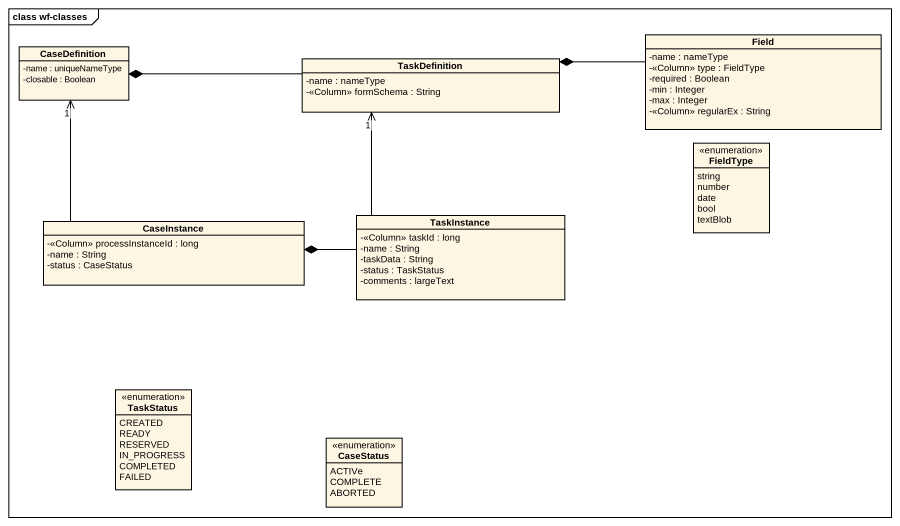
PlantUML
@startuml
mainframe class wf-classes
hide circle
hide empty members
skinparam classAttributeIconSize 0
class Field {
  -name : nameType
  -<<Column>> type : FieldType
  -required : Boolean
  -min : Integer
  -max : Integer
  -<<Column>> regularEx : String
}
class CaseDefinition {
  -name : uniqueNameType
  -closable : Boolean
}
class TaskDefinition {
  -name : nameType
  -<<Column>> formSchema : String
}
enum FieldType {
  string
  number
  date
  bool
  textBlob
}
class CaseInstance {
  -<<Column>> processInstanceId : long
  -name : String
  -status : CaseStatus
}
class TaskInstance {
  -<<Column>> taskId : long
  -name : String
  -taskData : String
  -status : TaskStatus
  -comments : largeText
}
enum TaskStatus {
  CREATED
  READY
  RESERVED
  IN_PROGRESS
  COMPLETED
  FAILED
}
enum CaseStatus {
  ACTIVe
  COMPLETE
  ABORTED
}
CaseDefinition *-right- TaskDefinition
TaskDefinition *-right- Field
CaseInstance -up-> "1" CaseDefinition
CaseInstance *-right- TaskInstance
TaskInstance -up-> "1" TaskDefinition
@enduml
